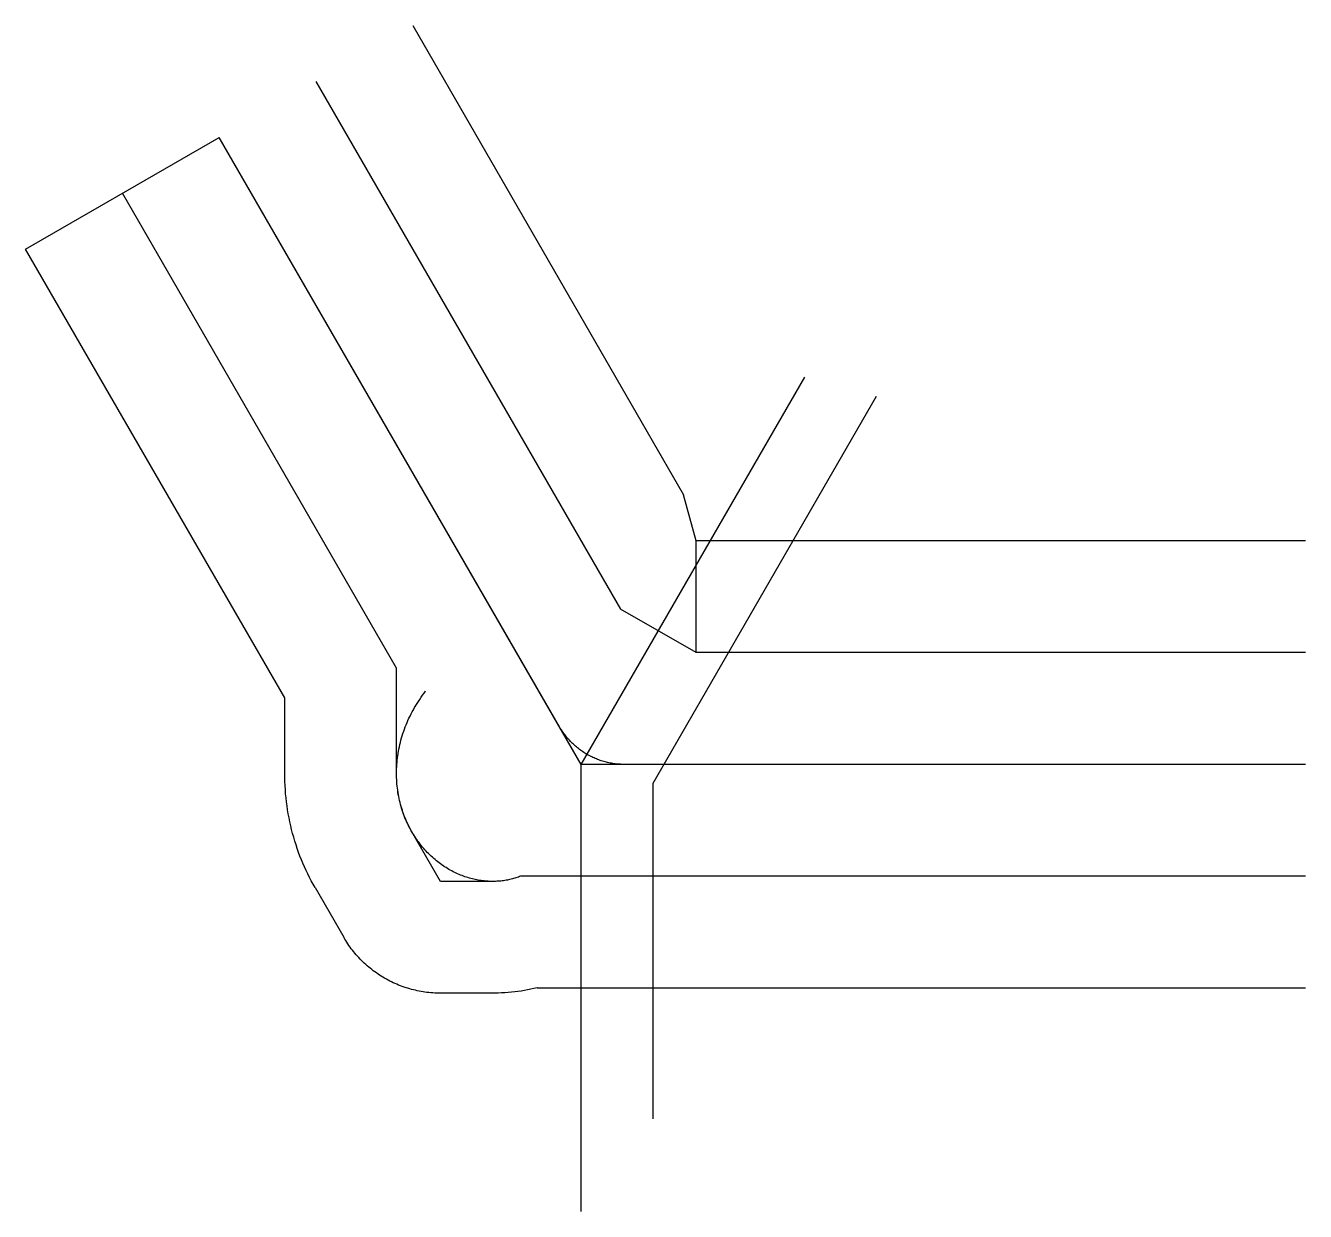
# Model space of a CAD drawing. Header units: metres. Extents: x -11510 to 15000, y -9260 to 15305.
import ezdxf

# ---------------------------------------------------------------- set-up
doc = ezdxf.new("R2010")
doc.units = ezdxf.units.M

msp = doc.modelspace()

# ---------------------------------------------------------------- linework, layer by layer
at = {"color": 1}
for p, q in [((-3490, 15305), (2121, 5586)), ((-5495, 14148), (816, 3216)), ((-11510, 10675), (-7500, 12990)), ((0, 0), (-7500, 12990)), ((-3826, 1997), (-9505, 11833)), ((-6141, 1377), (-11510, 10675)), ((2377, 4630), (2121, 5586)), ((15000, 4630), (2377, 4630)), ((2377, 2315), (2377, 4630)), ((2377, 2315), (816, 3216)), ((15000, 2315), (2377, 2315)), ((-3826, -185), (-3826, 1997)), ((-6141, -185), (-6141, 1377)), ((15000, 0), (0, 0)), ((-2915, -2425), (-3509, -1396)), ((15000, -2315), (-1256, -2315)), ((-5514, -2553), (-4920, -3582)), ((-1835, -2425), (-2915, -2425)), ((-1835, -4740), (-2915, -4740)), ((-914, -4630), (15000, -4630))]:
    msp.add_line(p, q, dxfattribs=at)
for points in [[(15000, 0), (895, 0), (868, 0), (841, 1), (814, 2), (787, 4), (760, 6), (733, 8), (706, 12), (680, 15), (653, 19), (626, 24), (599, 28), (573, 34), (547, 40), (520, 46), (494, 53), (468, 60), (442, 68), (416, 76), (390, 84), (365, 94), (340, 103), (314, 113), (289, 123), (265, 134), (240, 145), (216, 157), (191, 169), (167, 182), (144, 194), (120, 208), (97, 222), (74, 236), (51, 250), (28, 265), (6, 280), (-16, 296), (-38, 312), (-59, 329), (-81, 346), (-101, 363), (-122, 380), (-142, 398), (-162, 417), (-182, 435), (-201, 454), (-220, 474), (-239, 493), (-257, 513), (-275, 533), (-293, 554), (-310, 575), (-327, 596), (-343, 618), (-359, 639), (-375, 661), (-390, 684), (-405, 706), (-420, 729), (-434, 752), (-448, 775), (-448, 775), (-7500, 12990)], [(0, -9260), (0, 0), (4630, 8019)], [(6112, 7622), (1482, -397), (1482, -7342)], [(-1256, -2315), (-1279, -2324), (-1303, -2333), (-1327, -2342), (-1352, -2350), (-1376, -2357), (-1401, -2365), (-1427, -2372), (-1452, -2378), (-1478, -2385), (-1504, -2390), (-1531, -2396), (-1557, -2401), (-1584, -2405), (-1611, -2409), (-1639, -2413), (-1667, -2416), (-1694, -2418), (-1723, -2421), (-1751, -2422), (-1779, -2424), (-1808, -2424), (-1837, -2425), (-1866, -2424), (-1895, -2423), (-1925, -2422), (-1954, -2420), (-1984, -2418), (-2014, -2415), (-2044, -2412), (-2074, -2408), (-2104, -2403), (-2134, -2398), (-2165, -2392), (-2195, -2386), (-2225, -2379), (-2256, -2372), (-2286, -2364), (-2317, -2355), (-2348, -2346), (-2378, -2337), (-2409, -2326), (-2439, -2316), (-2470, -2304), (-2500, -2292), (-2531, -2279), (-2561, -2266), (-2591, -2252), (-2622, -2238), (-2652, -2223), (-2682, -2207), (-2712, -2191), (-2741, -2174), (-2771, -2157), (-2800, -2138), (-2830, -2120), (-2859, -2100), (-2888, -2081), (-2916, -2060), (-2945, -2039), (-2973, -2017), (-3001, -1995), (-3029, -1972), (-3056, -1949), (-3083, -1924), (-3110, -1900), (-3137, -1874), (-3163, -1849), (-3189, -1822), (-3214, -1795), (-3240, -1768), (-3264, -1739), (-3289, -1711), (-3313, -1681), (-3337, -1652), (-3360, -1621), (-3383, -1590), (-3405, -1559), (-3427, -1527), (-3449, -1494), (-3470, -1461), (-3490, -1428), (-3510, -1394), (-3530, -1359), (-3549, -1324), (-3567, -1289), (-3585, -1253), (-3602, -1216), (-3619, -1179), (-3635, -1142), (-3651, -1104), (-3666, -1066), (-3680, -1027), (-3694, -988), (-3707, -949), (-3720, -909), (-3732, -869), (-3743, -828), (-3753, -787), (-3763, -746), (-3772, -704), (-3781, -662), (-3789, -620), (-3796, -577), (-3802, -534), (-3808, -491), (-3813, -448), (-3817, -404), (-3820, -360), (-3823, -316), (-3825, -271), (-3826, -227), (-3826, -182), (-3826, -137), (-3824, -92), (-3822, -47), (-3820, -1), (-3816, 44), (-3812, 90), (-3806, 136), (-3800, 181), (-3793, 227), (-3786, 273), (-3777, 319), (-3768, 365), (-3757, 411), (-3746, 457), (-3734, 503), (-3722, 549), (-3708, 595), (-3693, 640), (-3678, 686), (-3662, 731), (-3645, 777), (-3627, 822), (-3608, 867), (-3589, 912), (-3568, 957), (-3547, 1001), (-3525, 1046), (-3502, 1090), (-3478, 1134), (-3453, 1177), (-3428, 1220), (-3401, 1263), (-3374, 1306), (-3346, 1348), (-3317, 1390), (-3287, 1432), (-3257, 1473), (-3225, 1514), (-3225, 1514)], [(-5514, -2553), (-5553, -2484), (-5591, -2413), (-5628, -2342), (-5664, -2270), (-5699, -2197), (-5733, -2123), (-5765, -2049), (-5796, -1974), (-5826, -1898), (-5855, -1822), (-5882, -1744), (-5908, -1667), (-5933, -1588), (-5956, -1509), (-5978, -1430), (-5999, -1350), (-6018, -1269), (-6036, -1188), (-6053, -1106), (-6068, -1024), (-6082, -942), (-6094, -859), (-6105, -776), (-6115, -692), (-6123, -608), (-6129, -524), (-6135, -440), (-6138, -355), (-6140, -270), (-6141, -185)], [(-3509, -1396), (-3528, -1361), (-3547, -1326), (-3566, -1291), (-3584, -1255), (-3601, -1219), (-3618, -1182), (-3634, -1144), (-3650, -1107), (-3665, -1068), (-3679, -1030), (-3693, -991), (-3706, -951), (-3719, -911), (-3731, -871), (-3742, -831), (-3753, -790), (-3763, -748), (-3772, -707), (-3780, -665), (-3788, -622), (-3795, -580), (-3802, -537), (-3807, -494), (-3812, -450), (-3817, -407), (-3820, -363), (-3823, -319), (-3825, -274), (-3826, -230), (-3826, -185)], [(-1256, -2315), (-1279, -2324), (-1303, -2333), (-1327, -2342), (-1352, -2350), (-1376, -2357), (-1401, -2365), (-1427, -2372), (-1452, -2378), (-1478, -2385), (-1504, -2390), (-1531, -2396), (-1557, -2401), (-1584, -2405), (-1611, -2409), (-1639, -2413), (-1667, -2416), (-1694, -2418), (-1723, -2421), (-1751, -2422), (-1779, -2424), (-1808, -2424), (-1835, -2425)], [(-2915, -4740), (-2955, -4739), (-2996, -4738), (-3036, -4736), (-3076, -4734), (-3117, -4731), (-3157, -4727), (-3197, -4722), (-3237, -4717), (-3277, -4711), (-3317, -4704), (-3357, -4697), (-3396, -4689), (-3436, -4680), (-3475, -4671), (-3514, -4661), (-3553, -4650), (-3592, -4638), (-3630, -4626), (-3669, -4613), (-3707, -4600), (-3745, -4586), (-3782, -4571), (-3819, -4555), (-3857, -4539), (-3893, -4523), (-3930, -4505), (-3966, -4487), (-4002, -4469), (-4037, -4449), (-4072, -4429), (-4107, -4409), (-4142, -4388), (-4176, -4366), (-4209, -4344), (-4243, -4321), (-4276, -4297), (-4308, -4273), (-4340, -4249), (-4372, -4224), (-4403, -4198), (-4434, -4172), (-4464, -4145), (-4494, -4118), (-4523, -4090), (-4552, -4061), (-4580, -4033), (-4608, -4003), (-4635, -3974), (-4662, -3943), (-4688, -3913), (-4714, -3881), (-4739, -3850), (-4764, -3818), (-4788, -3785), (-4811, -3752), (-4834, -3719), (-4856, -3685), (-4878, -3651), (-4899, -3617), (-4920, -3582)], [(-914, -4630), (-979, -4645), (-1045, -4659), (-1111, -4672), (-1178, -4684), (-1245, -4695), (-1312, -4705), (-1379, -4713), (-1447, -4720), (-1515, -4727), (-1584, -4732), (-1653, -4735), (-1722, -4738), (-1791, -4739), (-1835, -4740)]]:
    msp.add_lwpolyline(points, dxfattribs=at)

doc.saveas('drawing.dxf')
